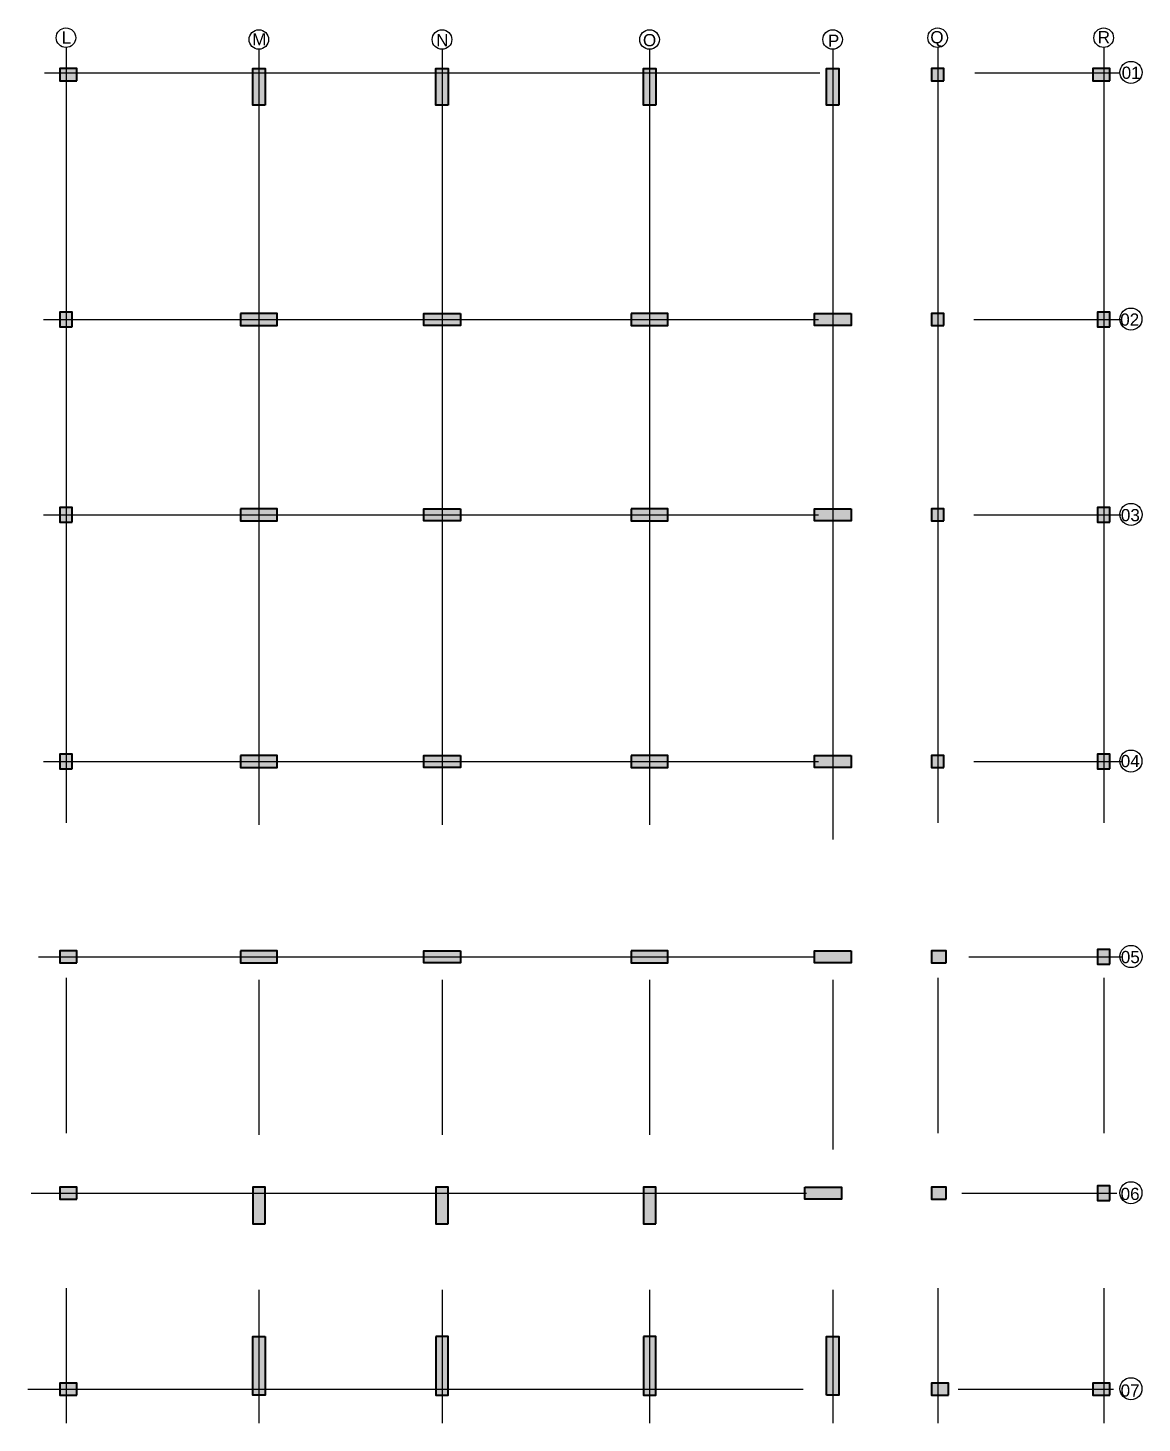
# Model space of a CAD drawing. Header units: millimetres. Extents: x -363 to 427, y -108 to 824.
# Drawn here: x -362.7 to -317.1, y -84.7 to -27.6 of the extents above; entities that cross this region are included whole.
import ezdxf

# ---------------------------------------------------------------- set-up
doc = ezdxf.new("R2010")
doc.units = ezdxf.units.MM
doc.linetypes.add('Center', pattern=[50.8, 31.75, -6.35, 6.35, -6.35])
for name, color, linetype in [('A-DIM-125', 8, 'Continuous'), ('EJE-ESTRUCTURA', 8, 'Center'), ('JCA_TEXTO1', 8, 'Continuous'), ('JCA_TEXTO2', 8, 'Continuous')]:
    doc.layers.add(name, color=color, linetype=linetype)
doc.layers.add('Estructura', color=250, linetype='Continuous', lineweight=40)
doc.layers.add('HACHTCOLUMNA', color=7, linetype='Continuous', true_color=0x5c5c5c)
doc.styles.add('style2', font='arial.ttf', dxfattribs={"width": 1.5})

# ---------------------------------------------------------------- blocks, each defined once
blk = doc.blocks.new('estructura etapa 3')
at = {"layer": 'HACHTCOLUMNA', "transparency": 33554687}
h = blk.add_hatch(color=256, dxfattribs=at)
h.paths.add_polyline_path([(-891.651, -6658.124), (-891.651, -6657.624), (-892.35, -6657.624), (-892.35, -6658.124)])
h.paths.add_polyline_path([(-849.354, -6658.124), (-849.354, -6657.624), (-850.055, -6657.624), (-850.055, -6658.124)])
h.paths.add_polyline_path([(-856.154, -6658.124), (-856.154, -6657.624), (-856.654, -6657.624), (-856.654, -6658.124)])
h.paths.add_polyline_path([(-876.45, -6659.124), (-876.95, -6659.124), (-876.95, -6657.624), (-876.45, -6657.624)])
h.paths.add_polyline_path([(-883.95, -6659.124), (-884.45, -6659.124), (-884.45, -6657.624), (-883.95, -6657.624)])
h.paths.add_polyline_path([(-860.452, -6659.124), (-860.952, -6659.124), (-860.952, -6657.624), (-860.452, -6657.624)])
h.paths.add_polyline_path([(-867.95, -6659.124), (-868.45, -6659.124), (-868.45, -6657.624), (-867.95, -6657.624)])
h.paths.add_polyline_path([(-891.85, -6668.199), (-891.851, -6667.599), (-892.35, -6667.599), (-892.349, -6668.199)])
h.paths.add_polyline_path([(-849.354, -6668.199), (-849.354, -6667.599), (-849.854, -6667.599), (-849.854, -6668.199)])
h.paths.add_polyline_path([(-856.154, -6668.149), (-856.154, -6667.649), (-856.654, -6667.649), (-856.654, -6668.149)])
h.paths.add_polyline_path([(-859.952, -6667.649), (-859.952, -6668.149), (-861.452, -6668.149), (-861.452, -6667.649)])
h.paths.add_polyline_path([(-875.95, -6667.649), (-875.95, -6668.149), (-877.45, -6668.149), (-877.45, -6667.649)])
h.paths.add_polyline_path([(-868.95, -6667.649), (-868.95, -6668.149), (-867.45, -6668.149), (-867.45, -6667.649)])
h.paths.add_polyline_path([(-884.95, -6667.649), (-884.95, -6668.149), (-883.45, -6668.149), (-883.45, -6667.649)])
h.paths.add_polyline_path([(-891.85, -6676.199), (-891.85, -6675.599), (-892.349, -6675.599), (-892.349, -6676.199)])
h.paths.add_polyline_path([(-849.354, -6676.199), (-849.354, -6675.599), (-849.854, -6675.599), (-849.854, -6676.199)])
h.paths.add_polyline_path([(-856.154, -6676.149), (-856.154, -6675.649), (-856.654, -6675.649), (-856.654, -6676.149)])
h.paths.add_polyline_path([(-859.952, -6675.649), (-859.952, -6676.149), (-861.452, -6676.149), (-861.452, -6675.649)])
h.paths.add_polyline_path([(-875.95, -6675.649), (-875.95, -6676.149), (-877.45, -6676.149), (-877.45, -6675.649)])
h.paths.add_polyline_path([(-868.95, -6675.649), (-868.95, -6676.149), (-867.45, -6676.149), (-867.45, -6675.649)])
h.paths.add_polyline_path([(-884.95, -6675.649), (-884.95, -6676.149), (-883.45, -6676.149), (-883.45, -6675.649)])
h.paths.add_polyline_path([(-891.847, -6686.299), (-891.851, -6685.699), (-892.35, -6685.699), (-892.346, -6686.299)])
h.paths.add_polyline_path([(-849.354, -6686.299), (-849.354, -6685.699), (-849.854, -6685.699), (-849.854, -6686.299)])
h.paths.add_polyline_path([(-856.154, -6686.249), (-856.154, -6685.749), (-856.654, -6685.749), (-856.654, -6686.249)])
h.paths.add_polyline_path([(-859.952, -6685.749), (-859.952, -6686.249), (-861.452, -6686.249), (-861.452, -6685.749)])
h.paths.add_polyline_path([(-875.95, -6685.749), (-875.95, -6686.249), (-877.45, -6686.249), (-877.45, -6685.749)])
h.paths.add_polyline_path([(-868.95, -6685.749), (-868.95, -6686.249), (-867.45, -6686.249), (-867.45, -6685.749)])
h.paths.add_polyline_path([(-884.95, -6685.749), (-884.95, -6686.249), (-883.45, -6686.249), (-883.45, -6685.749)])
h.paths.add_polyline_path([(-849.353, -6694.294), (-849.354, -6693.699), (-849.855, -6693.699), (-849.854, -6694.294)])
h.paths.add_polyline_path([(-856.054, -6694.249), (-856.054, -6693.749), (-856.654, -6693.749), (-856.654, -6694.249)])
h.paths.add_polyline_path([(-891.651, -6694.249), (-891.651, -6693.749), (-892.35, -6693.749), (-892.35, -6694.249)])
h.paths.add_polyline_path([(-859.952, -6693.749), (-859.952, -6694.249), (-861.452, -6694.249), (-861.452, -6693.749)])
h.paths.add_polyline_path([(-875.95, -6693.749), (-875.95, -6694.249), (-877.45, -6694.249), (-877.45, -6693.749)])
h.paths.add_polyline_path([(-868.95, -6693.749), (-868.95, -6694.249), (-867.45, -6694.249), (-867.45, -6693.749)])
h.paths.add_polyline_path([(-884.95, -6693.749), (-884.95, -6694.249), (-883.45, -6694.249), (-883.45, -6693.749)])
h.paths.add_polyline_path([(-849.359, -6703.974), (-849.359, -6703.374), (-849.859, -6703.374), (-849.859, -6703.974)])
h.paths.add_polyline_path([(-856.054, -6703.924), (-856.054, -6703.424), (-856.654, -6703.424), (-856.654, -6703.924)])
h.paths.add_polyline_path([(-867.95, -6704.924), (-867.95, -6703.424), (-868.45, -6703.424), (-868.45, -6704.924)])
h.paths.add_polyline_path([(-891.651, -6703.924), (-891.651, -6703.424), (-892.35, -6703.424), (-892.35, -6703.924)])
h.paths.add_polyline_path([(-861.847, -6703.424), (-860.347, -6703.424), (-860.347, -6703.924), (-861.847, -6703.924)])
h.paths.add_polyline_path([(-883.95, -6704.924), (-883.95, -6703.424), (-884.45, -6703.424), (-884.45, -6704.924)])
h.paths.add_polyline_path([(-876.45, -6704.924), (-876.45, -6703.424), (-876.95, -6703.424), (-876.95, -6704.924)])
h.paths.add_polyline_path([(-849.354, -6711.949), (-849.354, -6711.449), (-850.054, -6711.449), (-850.054, -6711.949)])
h.paths.add_polyline_path([(-855.954, -6711.949), (-855.954, -6711.449), (-856.654, -6711.449), (-856.654, -6711.949)])
h.paths.add_polyline_path([(-891.65, -6711.949), (-891.65, -6711.449), (-892.35, -6711.449), (-892.35, -6711.949)])
h.paths.add_polyline_path([(-860.952, -6711.949), (-860.952, -6709.549), (-860.452, -6709.549), (-860.452, -6711.949)])
h.paths.add_polyline_path([(-868.45, -6709.549), (-868.45, -6711.949), (-867.95, -6711.949), (-867.95, -6709.549)])
h.paths.add_polyline_path([(-876.95, -6709.549), (-876.95, -6711.949), (-876.45, -6711.949), (-876.45, -6709.549)])
h.paths.add_polyline_path([(-883.95, -6709.549), (-883.95, -6711.949), (-884.45, -6711.949), (-884.45, -6709.549)])
at = {"layer": 'EJE-ESTRUCTURA'}
for p, q in [((-892.1, -6656.762), (-892.1, -6713.089)), ((-884.2, -6656.835), (-884.2, -6713.089)), ((-876.7, -6656.837), (-876.7, -6713.089)), ((-868.2, -6656.837), (-868.2, -6713.089)), ((-860.702, -6656.837), (-860.702, -6713.089)), ((-856.404, -6656.761), (-856.404, -6713.089)), ((-849.604, -6656.761), (-849.604, -6713.089)), ((-892.986, -6657.799), (-848.94, -6657.799)), ((-860.702, -6657.438), (-860.702, -6713.089)), ((-893.028, -6667.899), (-848.888, -6667.899)), ((-893.028, -6675.899), (-848.888, -6675.899)), ((-893.028, -6685.999), (-848.888, -6685.999)), ((-893.228, -6693.999), (-848.888, -6693.999)), ((-893.52, -6703.674), (-848.888, -6703.674)), ((-893.66, -6711.699), (-848.944, -6711.699))]:
    blk.add_line(p, q, dxfattribs=at)
at = {"layer": 'Estructura'}
for points in [[(-891.651, -6658.124), (-891.651, -6657.624), (-892.35, -6657.624), (-892.35, -6658.124)], [(-883.95, -6659.124), (-884.45, -6659.124), (-884.45, -6657.624), (-883.95, -6657.624)], [(-876.45, -6659.124), (-876.95, -6659.124), (-876.95, -6657.624), (-876.45, -6657.624)], [(-867.95, -6659.124), (-868.45, -6659.124), (-868.45, -6657.624), (-867.95, -6657.624)], [(-860.452, -6659.124), (-860.952, -6659.124), (-860.952, -6657.624), (-860.452, -6657.624)], [(-856.154, -6658.124), (-856.154, -6657.624), (-856.654, -6657.624), (-856.654, -6658.124)], [(-849.354, -6658.124), (-849.354, -6657.624), (-850.055, -6657.624), (-850.055, -6658.124)], [(-891.85, -6668.199), (-891.851, -6667.599), (-892.35, -6667.599), (-892.349, -6668.199)], [(-884.95, -6667.649), (-884.95, -6668.149), (-883.45, -6668.149), (-883.45, -6667.649)], [(-875.95, -6667.649), (-875.95, -6668.149), (-877.45, -6668.149), (-877.45, -6667.649)], [(-868.95, -6667.649), (-868.95, -6668.149), (-867.45, -6668.149), (-867.45, -6667.649)], [(-859.952, -6667.649), (-859.952, -6668.149), (-861.452, -6668.149), (-861.452, -6667.649)], [(-856.154, -6668.149), (-856.154, -6667.649), (-856.654, -6667.649), (-856.654, -6668.149)], [(-849.354, -6668.199), (-849.354, -6667.599), (-849.854, -6667.599), (-849.854, -6668.199)], [(-891.85, -6676.199), (-891.85, -6675.599), (-892.349, -6675.599), (-892.349, -6676.199)], [(-884.95, -6675.649), (-884.95, -6676.149), (-883.45, -6676.149), (-883.45, -6675.649)], [(-875.95, -6675.649), (-875.95, -6676.149), (-877.45, -6676.149), (-877.45, -6675.649)], [(-868.95, -6675.649), (-868.95, -6676.149), (-867.45, -6676.149), (-867.45, -6675.649)], [(-859.952, -6675.649), (-859.952, -6676.149), (-861.452, -6676.149), (-861.452, -6675.649)], [(-856.154, -6676.149), (-856.154, -6675.649), (-856.654, -6675.649), (-856.654, -6676.149)], [(-849.354, -6676.199), (-849.354, -6675.599), (-849.854, -6675.599), (-849.854, -6676.199)], [(-891.847, -6686.299), (-891.851, -6685.699), (-892.35, -6685.699), (-892.346, -6686.299)], [(-884.95, -6685.749), (-884.95, -6686.249), (-883.45, -6686.249), (-883.45, -6685.749)], [(-875.95, -6685.749), (-875.95, -6686.249), (-877.45, -6686.249), (-877.45, -6685.749)], [(-868.95, -6685.749), (-868.95, -6686.249), (-867.45, -6686.249), (-867.45, -6685.749)], [(-859.952, -6685.749), (-859.952, -6686.249), (-861.452, -6686.249), (-861.452, -6685.749)], [(-856.154, -6686.249), (-856.154, -6685.749), (-856.654, -6685.749), (-856.654, -6686.249)], [(-849.354, -6686.299), (-849.354, -6685.699), (-849.854, -6685.699), (-849.854, -6686.299)], [(-891.651, -6694.249), (-891.651, -6693.749), (-892.35, -6693.749), (-892.35, -6694.249)], [(-884.95, -6693.749), (-884.95, -6694.249), (-883.45, -6694.249), (-883.45, -6693.749)], [(-875.95, -6693.749), (-875.95, -6694.249), (-877.45, -6694.249), (-877.45, -6693.749)], [(-868.95, -6693.749), (-868.95, -6694.249), (-867.45, -6694.249), (-867.45, -6693.749)], [(-859.952, -6693.749), (-859.952, -6694.249), (-861.452, -6694.249), (-861.452, -6693.749)], [(-856.054, -6694.249), (-856.054, -6693.749), (-856.654, -6693.749), (-856.654, -6694.249)], [(-849.353, -6694.294), (-849.354, -6693.699), (-849.855, -6693.699), (-849.854, -6694.294)], [(-891.651, -6703.924), (-891.651, -6703.424), (-892.35, -6703.424), (-892.35, -6703.924)], [(-883.95, -6704.924), (-883.95, -6703.424), (-884.45, -6703.424), (-884.45, -6704.924)], [(-876.45, -6704.924), (-876.45, -6703.424), (-876.95, -6703.424), (-876.95, -6704.924)], [(-867.95, -6704.924), (-867.95, -6703.424), (-868.45, -6703.424), (-868.45, -6704.924)], [(-861.847, -6703.424), (-860.347, -6703.424), (-860.347, -6703.924), (-861.847, -6703.924)], [(-856.054, -6703.924), (-856.054, -6703.424), (-856.654, -6703.424), (-856.654, -6703.924)], [(-849.358, -6703.974), (-849.353, -6703.374), (-849.854, -6703.374), (-849.859, -6703.974)], [(-883.95, -6709.549), (-883.95, -6711.949), (-884.45, -6711.949), (-884.45, -6709.549)], [(-876.95, -6709.549), (-876.95, -6711.949), (-876.45, -6711.949), (-876.45, -6709.549)], [(-868.45, -6709.549), (-868.45, -6711.949), (-867.95, -6711.949), (-867.95, -6709.549)], [(-860.952, -6711.949), (-860.952, -6709.549), (-860.452, -6709.549), (-860.452, -6711.949)], [(-891.65, -6711.949), (-891.65, -6711.449), (-892.35, -6711.449), (-892.35, -6711.949)], [(-855.954, -6711.949), (-855.954, -6711.449), (-856.654, -6711.449), (-856.654, -6711.949)], [(-849.354, -6711.949), (-849.354, -6711.449), (-850.054, -6711.449), (-850.054, -6711.949)]]:
    blk.add_lwpolyline(points, close=True, dxfattribs=at)
at = {"layer": 'JCA_TEXTO1', "linetype": 'Continuous'}
for centre, radius in [((-892.103, -6656.362), 0.401), ((-884.203, -6656.435), 0.401), ((-876.703, -6656.436), 0.401), ((-868.203, -6656.436), 0.401), ((-860.705, -6656.436), 0.401), ((-856.407, -6656.362), 0.401), ((-849.607, -6656.361), 0.401), ((-848.487, -6657.783), 0.453), ((-848.491, -6667.883), 0.453), ((-848.486, -6675.883), 0.453), ((-848.49, -6685.983), 0.453), ((-848.485, -6693.983), 0.453), ((-848.49, -6703.658), 0.453), ((-848.491, -6711.683), 0.453)]:
    blk.add_circle(centre, radius, dxfattribs=at)
at = {"layer": 'JCA_TEXTO2', "style": 'style2'}
for s, p in [('L', (-892.279, -6656.601)), ('Q', (-856.705, -6656.591)), ('R', (-849.849, -6656.591)), ('M', (-884.477, -6656.676)), ('N', (-876.94, -6656.716)), ('P', (-860.9, -6656.734)), ('01', (-848.868, -6658.046)), ('02', (-848.928, -6668.154)), ('03', (-848.901, -6676.16)), ('04', (-848.907, -6686.23)), ('05', (-848.904, -6694.255)), ('06', (-848.912, -6703.954)), ('07', (-848.912, -6712.004))]:
    blk.add_text(s, height=0.5, rotation=0.0293, dxfattribs=at).set_placement(p)
blk.add_text('O', height=0.5, dxfattribs=at).set_placement((-868.473, -6656.71))

msp = doc.modelspace()

# ---------------------------------------------------------------- block references
at = {"layer": 'A-DIM-125'}
msp.add_blockref('estructura etapa 3', (530.975, 6628.398), dxfattribs=at)

doc.saveas('drawing.dxf')
